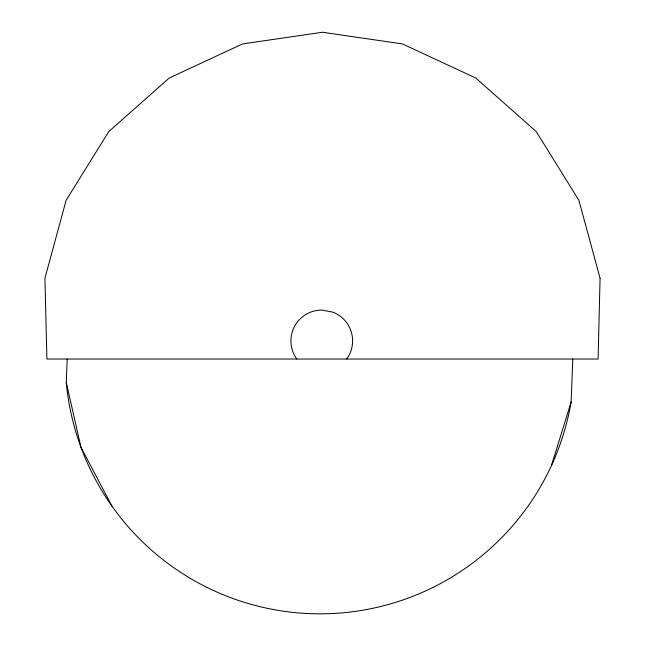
<?xml version="1.0" encoding="UTF-8"?>
<svg xmlns="http://www.w3.org/2000/svg" width="645" height="645" viewBox="0 0 645 645"><rect width="100%" height="100%" fill="white"/><g stroke="black" fill="none" stroke-linecap="round" stroke-linejoin="round"><path stroke-width="0.97" d="M111.988 506.196L80.988 447.34L66.274 382.477L67.185 359.031M551.443 465.585L571.131 402.053L572.8 359.031M346.728 359.031A30.847 30.847 0 0 0 332.804 312.124L321.758 310.076A30.847 30.847 0 0 0 296.781 359.031M571.131 402.053A254.799 254.799 0 0 1 66.274 382.477M600.076 278.237L598.092 359.031L46.908 359.031L44.924 278.237L66.137 200.256L108.763 131.596L169.248 77.997L242.528 43.933L322.5 32.25L402.472 43.933L475.752 77.997L536.237 131.596L578.863 200.256L600.076 278.237"/></g></svg>
